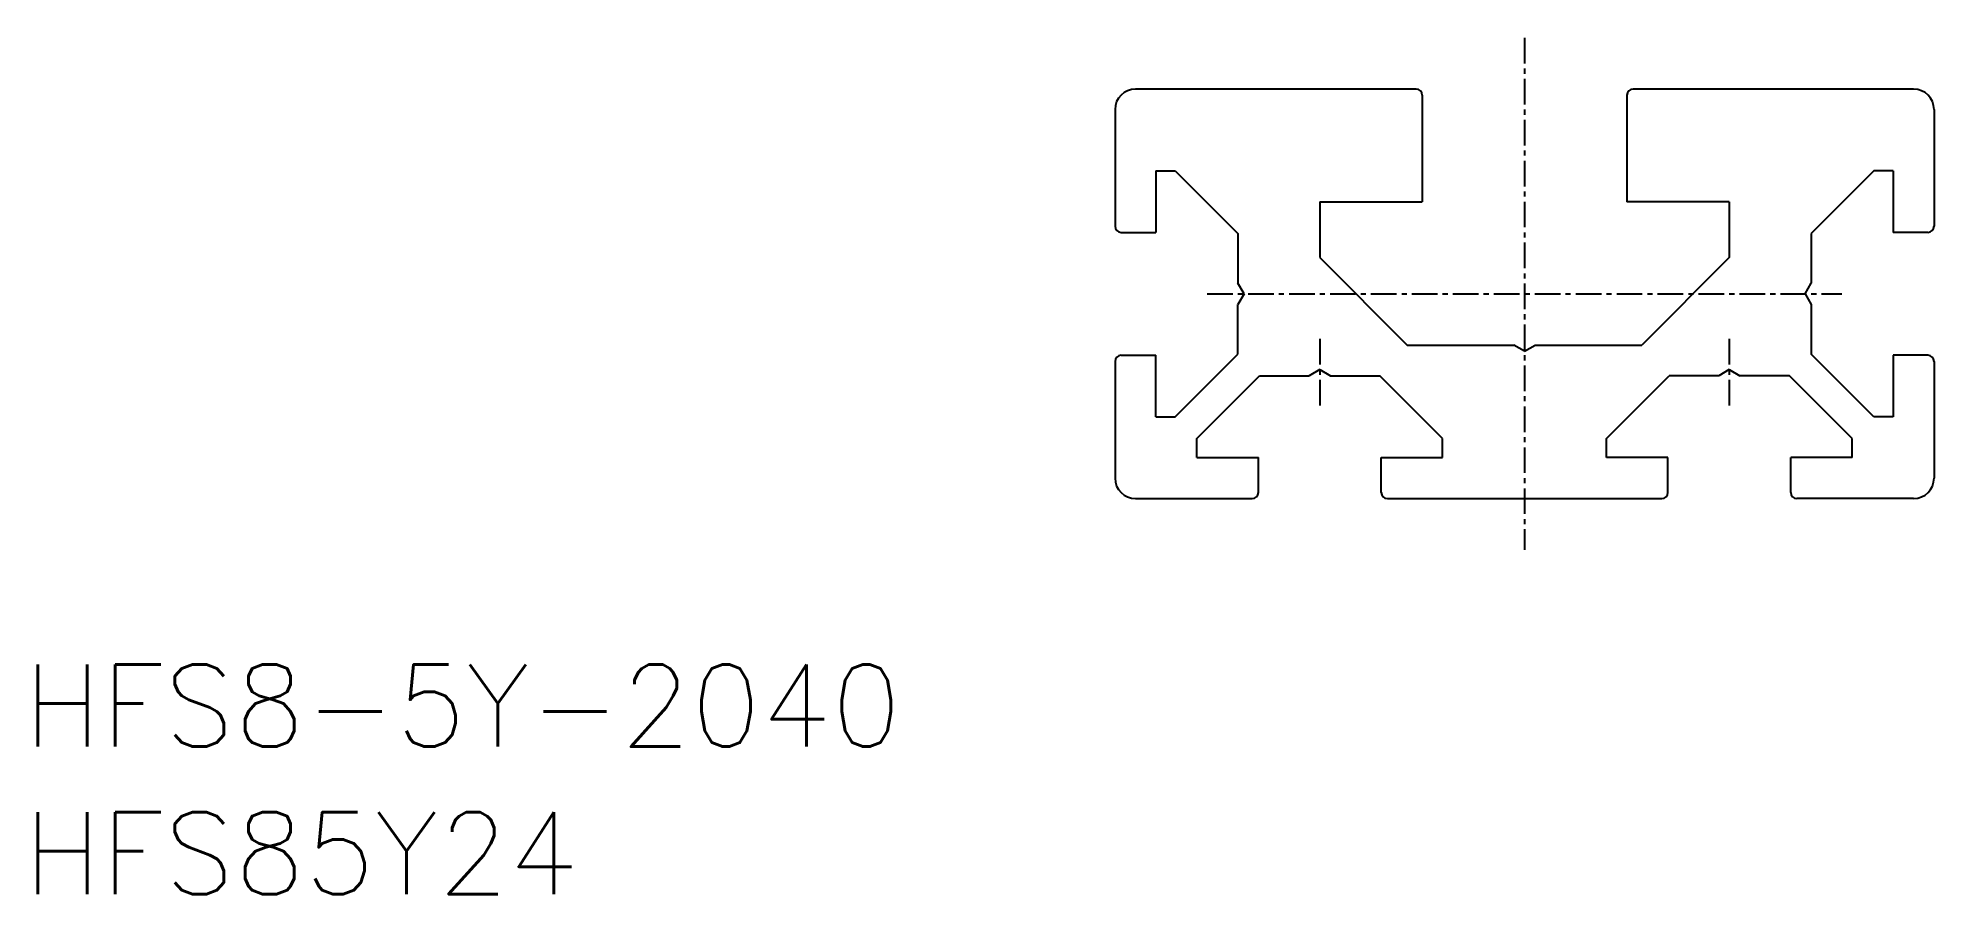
# Model space of a CAD drawing. Extents: x -72.6 to 20, y -29.3 to 12.5.
import ezdxf

# ---------------------------------------------------------------- set-up
doc = ezdxf.new("R2010")
doc.units = 0
doc.linetypes.add('CENTER', pattern=[2, 1.25, -0.25, 0.25, -0.25])
doc.layers.get('0').update_dxf_attribs({"linetype": 'CONTINUOUS'})
doc.layers.add('CENTER', color=1, linetype='CENTER')
doc.styles.get("Standard").update_dxf_attribs({"font": 'txt.shx', "bigfont": 'bigfont.shx'})

msp = doc.modelspace()

# ---------------------------------------------------------------- linework, layer by layer
at = {"color": 7, "linetype": 'CONTINUOUS'}
for p, q in [((-5.299998, 10), (-18.999999, 10)), ((-4.999998, 9.7), (-4.999998, 4.5)), ((5.000002, 9.7), (5.000002, 4.5)), ((19.000001, 10), (5.300002, 10)), ((-19.999999, 9), (-19.999999, 3.3)), ((20.000001, 9), (20.000001, 3.3)), ((-17.999999, 6), (-17.999999, 3)), ((-17.999999, 6), (-17.060668, 6)), ((-17.06068, 5.999998), (-13.999999, 2.939318)), ((17.060676, 5.999997), (14.000001, 2.939335)), ((18.000001, 6), (17.06067, 6)), ((18.000001, 6), (18.000001, 3)), ((-9.999998, 4.5), (-9.999998, 1.767777)), ((-9.999998, 4.5), (-4.999998, 4.5)), ((10.000002, 4.5), (5.000002, 4.5)), ((10.000002, 4.5), (10.000002, 1.767777)), ((-19.699999, 3), (-17.999999, 3)), ((-13.999999, 2.939318), (-13.999999, 0.519615)), ((13.999987, 2.93934), (13.999987, 0.519615)), ((19.700001, 3), (18.000001, 3)), ((-9.999983, 1.767771), (-5.732227, -2.5)), ((10.00001, 1.767771), (5.732239, -2.5)), ((-13.699999, 0), (-13.999999, 0.519615)), ((-13.699999, 0), (-13.999999, -0.519615)), ((13.699987, 0), (13.999987, 0.519615)), ((13.699987, 0), (14.000001, -0.519638)), ((-13.999999, -2.939336), (-13.999999, -0.519615)), ((14.000001, -0.519638), (14.000001, -2.939354)), ((-5.732227, -2.5), (-0.519613, -2.5)), ((0.000002, -2.8), (-0.519613, -2.5)), ((0.000002, -2.8), (0.519617, -2.5)), ((0.519617, -2.5), (5.732239, -2.5)), ((-19.999999, -3.3), (-19.999999, -9)), ((-19.699999, -3), (-17.999999, -3)), ((-17.999999, -6), (-17.999999, -3)), ((-17.060662, -6), (-13.999999, -2.939336)), ((-10, -3.699986), (-10.519616, -3.999986)), ((-10, -3.699986), (-9.480362, -4)), ((10.000001, -3.699986), (9.480362, -4)), ((10.000001, -3.699986), (10.519616, -3.999986)), ((17.060666, -6.000006), (14.000001, -2.939354)), ((18.000001, -3), (18.000001, -6)), ((19.700001, -3), (18.000001, -3)), ((20.000001, -3.3), (20.000001, -9)), ((-15.999997, -7.060675), (-12.939335, -4)), ((-12.93934, -3.999986), (-10.519616, -3.999986)), ((-9.480362, -4), (-7.060646, -4)), ((-3.999995, -7.060665), (-7.060646, -4)), ((3.999995, -7.060665), (7.060647, -4)), ((9.480362, -4), (7.060647, -4)), ((12.93934, -3.999986), (10.519616, -3.999986)), ((15.999998, -7.060675), (12.939336, -4)), ((-17.999999, -6), (-17.060662, -6)), ((18.000001, -6), (17.06067, -6)), ((-16, -8), (-16, -7.060669)), ((-15.999999, -7.999991), (-15.999999, -7.06066)), ((-3.999999, -7.999998), (-3.999999, -7.060667)), ((4.000001, -8), (4.000001, -7.060669)), ((16.000001, -8), (16.000001, -7.060669)), ((-16, -8), (-13, -8)), ((-13, -9.7), (-13, -8)), ((-7, -9.7), (-7, -8)), ((-7, -8), (-4, -8)), ((7.000001, -8), (4.000001, -8)), ((7.000001, -9.7), (7.000001, -8)), ((16.000001, -8), (13.000001, -8)), ((13.000001, -9.7), (13.000001, -8)), ((-18.999999, -10), (-13.3, -10)), ((-6.7, -10), (6.700001, -10)), ((19.000001, -10), (13.300001, -10))]:
    msp.add_line(p, q, dxfattribs=at)
for centre, radius, start, end in [((-18.999999, 9), 1, 90, 180), ((-5.299998, 9.7), 0.3, 0, 90), ((5.300002, 9.7), 0.3, 90, 180), ((19.000001, 9), 1, 0, 90), ((-19.699999, 3.3), 0.3, 180, 270), ((19.700001, 3.3), 0.3, 270, 0), ((-19.699999, -3.3), 0.3, 90, 180), ((19.700001, -3.3), 0.3, 0, 90), ((-18.999999, -9), 1, 180, 270), ((19.000001, -9), 1, 270, 0), ((-13.3, -9.7), 0.3, 270, 0), ((-6.7, -9.7), 0.3, 180, 270), ((6.700001, -9.7), 0.3, 270, 0), ((13.300001, -9.7), 0.3, 180, 270)]:
    msp.add_arc(centre, radius, start, end, dxfattribs=at)
at = {"layer": 'CENTER', "color": 1, "linetype": 'CENTER'}
for p, q in [((0, 12.5), (0, -12.5)), ((-15.499999, 0), (15.499987, 0)), ((-10, -2.199986), (-10, -5.499986)), ((10.000001, -2.199986), (10.000001, -5.499986))]:
    msp.add_line(p, q, dxfattribs=at)

# ---------------------------------------------------------------- texts
at = {"color": 7, "linetype": 'CONTINUOUS'}
for s, p in [('HFS8-5Y-2040', (-73.288285, -22.109626)), ('HFS85Y24', (-73.288285, -29.317903))]:
    msp.add_text(s, height=4, dxfattribs=at).set_placement(p)

doc.saveas('drawing.dxf')
